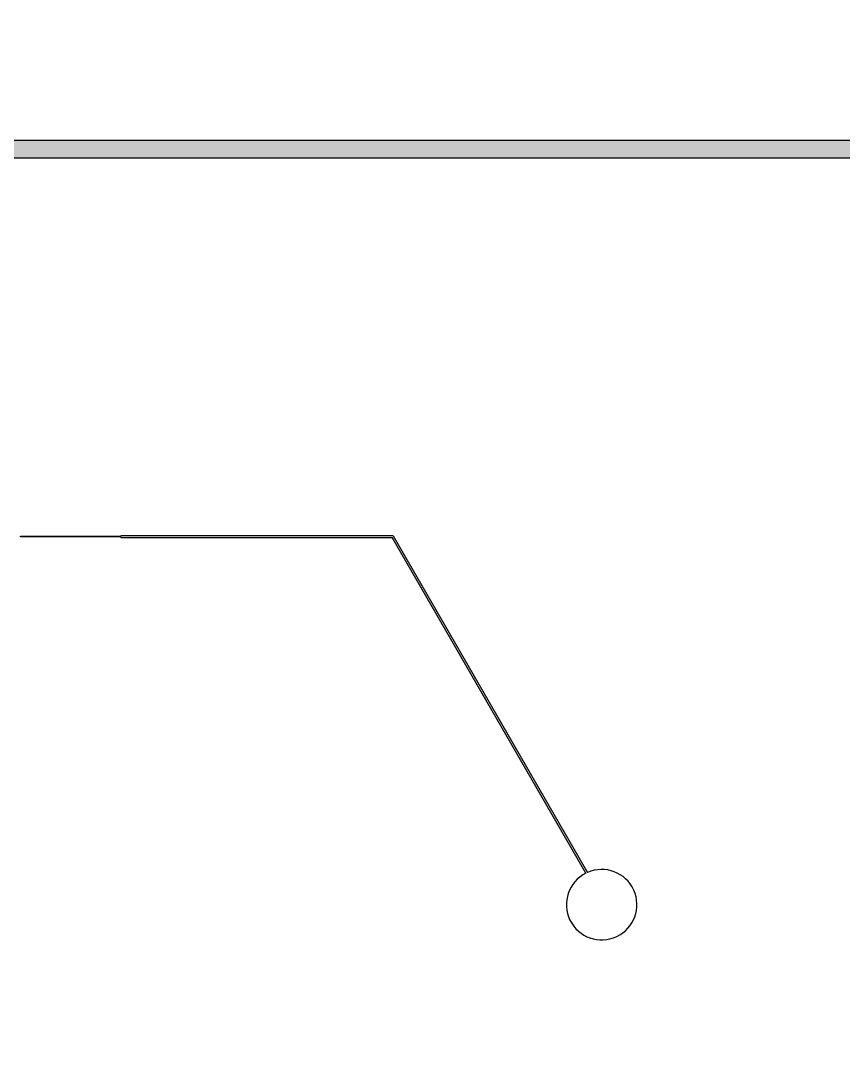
# Model space of a CAD drawing. Header units: inches. Extents: x 0 to 114300, y 0 to 114300.
# Drawn here: x 57032 to 61586, y 91572 to 97254 of the extents above; entities that cross this region are included whole.
import ezdxf

# ---------------------------------------------------------------- set-up
doc = ezdxf.new("R2010")
doc.units = ezdxf.units.IN
doc.header["$MEASUREMENT"] = 0

msp = doc.modelspace()

# ---------------------------------------------------------------- hatches: boundary and pattern name
h = msp.add_hatch()
h.set_pattern_fill('ANSI31', color=256, scale=100)
h.set_pattern_definition([(45, (-3636.992, -6350), (-8.8388348, 8.8388348), [])])
h.paths.add_polyline_path([(114300, 0), (0, 0), (0, 114300), (114300, 114300)])
edge = h.paths.add_edge_path(flags=16)
edge.add_arc((57150, 57150), 50800, 288.35844, 529.79531, ccw=False)
edge.add_line((73150, 8935.5), (41150, 8935.5))
edge.add_arc((57150, 57150), 50800, 190.20469, 251.64156, ccw=False)
edge.add_arc((57150, 57150), 50800, 169.79531, 190.20469, ccw=False)
h = msp.add_hatch(color=256)
h.dxf.hatch_style = 1
h.paths.add_polyline_path([(29455, 96592.6), (84455, 96592.6), (84455, 96492.6), (29455, 96492.6)])

# ---------------------------------------------------------------- linework, layer by layer
for points in [[(29455, 96592.6), (84455, 96592.6), (84455, 96492.6), (29455, 96492.6)], [(57032.9, 94396.7), (57032.9, 94399.7), (57035.9, 94399.7), (57035.9, 94396.7)], [(57036.9, 94396.7), (57036.9, 94399.7), (57039.9, 94399.7), (57039.9, 94396.7)], [(57040.9, 94396.7), (57040.9, 94399.7), (57043.9, 94399.7), (57043.9, 94396.7)], [(57044.9, 94396.7), (57044.9, 94399.7), (57047.9, 94399.7), (57047.9, 94396.7)], [(57048.9, 94396.7), (57048.9, 94399.7), (57051.9, 94399.7), (57051.9, 94396.7)], [(57052.9, 94396.7), (57052.9, 94399.7), (57055.9, 94399.7), (57055.9, 94396.7)], [(57056.9, 94396.7), (57056.9, 94399.7), (57059.9, 94399.7), (57059.9, 94396.7)], [(57060.9, 94396.7), (57060.9, 94399.7), (57063.9, 94399.7), (57063.9, 94396.7)], [(57064.9, 94396.7), (57064.9, 94399.7), (57067.9, 94399.7), (57067.9, 94396.7)], [(57068.9, 94396.7), (57068.9, 94399.7), (57071.9, 94399.7), (57071.9, 94396.7)], [(57072.9, 94396.7), (57072.9, 94399.7), (57075.9, 94399.7), (57075.9, 94396.7)], [(57076.9, 94396.7), (57076.9, 94399.7), (57079.9, 94399.7), (57079.9, 94396.7)], [(57080.9, 94396.7), (57080.9, 94399.7), (57083.9, 94399.7), (57083.9, 94396.7)], [(57084.9, 94396.7), (57084.9, 94399.7), (57087.9, 94399.7), (57087.9, 94396.7)], [(57088.9, 94396.7), (57088.9, 94399.7), (57091.9, 94399.7), (57091.9, 94396.7)], [(57092.9, 94396.7), (57092.9, 94399.7), (57095.9, 94399.7), (57095.9, 94396.7)], [(57096.9, 94396.7), (57096.9, 94399.7), (57099.9, 94399.7), (57099.9, 94396.7)], [(57100.9, 94396.7), (57100.9, 94399.7), (57103.9, 94399.7), (57103.9, 94396.7)], [(57104.9, 94396.7), (57104.9, 94399.7), (57107.9, 94399.7), (57107.9, 94396.7)], [(57108.9, 94396.7), (57108.9, 94399.7), (57111.9, 94399.7), (57111.9, 94396.7)], [(57112.9, 94396.7), (57112.9, 94399.7), (57115.9, 94399.7), (57115.9, 94396.7)], [(57116.9, 94396.7), (57116.9, 94399.7), (57119.9, 94399.7), (57119.9, 94396.7)], [(57120.9, 94396.7), (57120.9, 94399.7), (57123.9, 94399.7), (57123.9, 94396.7)], [(57124.9, 94396.7), (57124.9, 94399.7), (57127.9, 94399.7), (57127.9, 94396.7)], [(57128.9, 94396.7), (57128.9, 94399.7), (57131.9, 94399.7), (57131.9, 94396.7)], [(57132.9, 94396.7), (57132.9, 94399.7), (57135.9, 94399.7), (57135.9, 94396.7)], [(57136.9, 94396.7), (57136.9, 94399.7), (57139.9, 94399.7), (57139.9, 94396.7)], [(57140.9, 94396.7), (57140.9, 94399.7), (57143.9, 94399.7), (57143.9, 94396.7)], [(57144.9, 94396.7), (57144.9, 94399.7), (57147.9, 94399.7), (57147.9, 94396.7)], [(57148.9, 94396.7), (57148.9, 94399.7), (57151.9, 94399.7), (57151.9, 94396.7)], [(57152.9, 94396.7), (57152.9, 94399.7), (57155.9, 94399.7), (57155.9, 94396.7)], [(57156.9, 94396.7), (57156.9, 94399.7), (57159.9, 94399.7), (57159.9, 94396.7)], [(57160.9, 94396.7), (57160.9, 94399.7), (57163.9, 94399.7), (57163.9, 94396.7)], [(57164.9, 94396.7), (57164.9, 94399.7), (57167.9, 94399.7), (57167.9, 94396.7)], [(57168.9, 94396.7), (57168.9, 94399.7), (57171.9, 94399.7), (57171.9, 94396.7)], [(57172.9, 94396.7), (57172.9, 94399.7), (57175.9, 94399.7), (57175.9, 94396.7)], [(57176.9, 94396.7), (57176.9, 94399.7), (57179.9, 94399.7), (57179.9, 94396.7)], [(57180.9, 94396.7), (57180.9, 94399.7), (57183.9, 94399.7), (57183.9, 94396.7)], [(57184.9, 94396.7), (57184.9, 94399.7), (57187.9, 94399.7), (57187.9, 94396.7)], [(57188.9, 94396.7), (57188.9, 94399.7), (57191.9, 94399.7), (57191.9, 94396.7)], [(57192.9, 94396.7), (57192.9, 94399.7), (57195.9, 94399.7), (57195.9, 94396.7)], [(57196.9, 94396.7), (57196.9, 94399.7), (57199.9, 94399.7), (57199.9, 94396.7)], [(57200.9, 94396.7), (57200.9, 94399.7), (57203.9, 94399.7), (57203.9, 94396.7)], [(57204.9, 94396.7), (57204.9, 94399.7), (57207.9, 94399.7), (57207.9, 94396.7)], [(57208.9, 94396.7), (57208.9, 94399.7), (57211.9, 94399.7), (57211.9, 94396.7)], [(57212.9, 94396.7), (57212.9, 94399.7), (57215.9, 94399.7), (57215.9, 94396.7)], [(57216.9, 94396.7), (57216.9, 94399.7), (57219.9, 94399.7), (57219.9, 94396.7)], [(57220.9, 94396.7), (57220.9, 94399.7), (57223.9, 94399.7), (57223.9, 94396.7)], [(57224.9, 94396.7), (57224.9, 94399.7), (57227.9, 94399.7), (57227.9, 94396.7)], [(57228.9, 94396.7), (57228.9, 94399.7), (57231.9, 94399.7), (57231.9, 94396.7)], [(57232.9, 94396.7), (57232.9, 94399.7), (57235.9, 94399.7), (57235.9, 94396.7)], [(57236.9, 94396.7), (57236.9, 94399.7), (57239.9, 94399.7), (57239.9, 94396.7)], [(57240.9, 94396.7), (57240.9, 94399.7), (57243.9, 94399.7), (57243.9, 94396.7)], [(57244.9, 94396.7), (57244.9, 94399.7), (57247.9, 94399.7), (57247.9, 94396.7)], [(57248.9, 94396.7), (57248.9, 94399.7), (57251.9, 94399.7), (57251.9, 94396.7)], [(57252.9, 94396.7), (57252.9, 94399.7), (57255.9, 94399.7), (57255.9, 94396.7)], [(57256.9, 94396.7), (57256.9, 94399.7), (57259.9, 94399.7), (57259.9, 94396.7)], [(57260.9, 94396.7), (57260.9, 94399.7), (57263.9, 94399.7), (57263.9, 94396.7)], [(57264.9, 94396.7), (57264.9, 94399.7), (57267.9, 94399.7), (57267.9, 94396.7)], [(57268.9, 94396.7), (57268.9, 94399.7), (57271.9, 94399.7), (57271.9, 94396.7)], [(57272.9, 94396.7), (57272.9, 94399.7), (57275.9, 94399.7), (57275.9, 94396.7)], [(57276.9, 94396.7), (57276.9, 94399.7), (57279.9, 94399.7), (57279.9, 94396.7)], [(57280.9, 94396.7), (57280.9, 94399.7), (57283.9, 94399.7), (57283.9, 94396.7)], [(57284.9, 94396.7), (57284.9, 94399.7), (57287.9, 94399.7), (57287.9, 94396.7)], [(57288.9, 94396.7), (57288.9, 94399.7), (57291.9, 94399.7), (57291.9, 94396.7)], [(57292.9, 94396.7), (57292.9, 94399.7), (57295.9, 94399.7), (57295.9, 94396.7)], [(57296.9, 94396.7), (57296.9, 94399.7), (57299.9, 94399.7), (57299.9, 94396.7)], [(57300.9, 94396.7), (57300.9, 94399.7), (57303.9, 94399.7), (57303.9, 94396.7)], [(57304.9, 94396.7), (57304.9, 94399.7), (57307.9, 94399.7), (57307.9, 94396.7)], [(57308.9, 94396.7), (57308.9, 94399.7), (57311.9, 94399.7), (57311.9, 94396.7)], [(57312.9, 94396.7), (57312.9, 94399.7), (57315.9, 94399.7), (57315.9, 94396.7)], [(57316.9, 94396.7), (57316.9, 94399.7), (57319.9, 94399.7), (57319.9, 94396.7)], [(57320.9, 94396.7), (57320.9, 94399.7), (57323.9, 94399.7), (57323.9, 94396.7)], [(57324.9, 94396.7), (57324.9, 94399.7), (57327.9, 94399.7), (57327.9, 94396.7)], [(57328.9, 94396.7), (57328.9, 94399.7), (57331.9, 94399.7), (57331.9, 94396.7)], [(57332.9, 94396.7), (57332.9, 94399.7), (57335.9, 94399.7), (57335.9, 94396.7)], [(57336.9, 94396.7), (57336.9, 94399.7), (57339.9, 94399.7), (57339.9, 94396.7)], [(57340.9, 94396.7), (57340.9, 94399.7), (57343.9, 94399.7), (57343.9, 94396.7)], [(57344.9, 94396.7), (57344.9, 94399.7), (57347.9, 94399.7), (57347.9, 94396.7)], [(57348.9, 94396.7), (57348.9, 94399.7), (57351.9, 94399.7), (57351.9, 94396.7)], [(57352.9, 94396.7), (57352.9, 94399.7), (57355.9, 94399.7), (57355.9, 94396.7)], [(57356.9, 94396.7), (57356.9, 94399.7), (57359.9, 94399.7), (57359.9, 94396.7)], [(57360.9, 94396.7), (57360.9, 94399.7), (57363.9, 94399.7), (57363.9, 94396.7)], [(57364.9, 94396.7), (57364.9, 94399.7), (57367.9, 94399.7), (57367.9, 94396.7)], [(57368.9, 94396.7), (57368.9, 94399.7), (57371.9, 94399.7), (57371.9, 94396.7)], [(57372.9, 94396.7), (57372.9, 94399.7), (57375.9, 94399.7), (57375.9, 94396.7)], [(57376.9, 94396.7), (57376.9, 94399.7), (57379.9, 94399.7), (57379.9, 94396.7)], [(57380.9, 94396.7), (57380.9, 94399.7), (57383.9, 94399.7), (57383.9, 94396.7)], [(57384.9, 94396.7), (57384.9, 94399.7), (57387.9, 94399.7), (57387.9, 94396.7)], [(57388.9, 94396.7), (57388.9, 94399.7), (57391.9, 94399.7), (57391.9, 94396.7)], [(57392.9, 94396.7), (57392.9, 94399.7), (57395.9, 94399.7), (57395.9, 94396.7)], [(57396.9, 94396.7), (57396.9, 94399.7), (57399.9, 94399.7), (57399.9, 94396.7)], [(57400.9, 94396.7), (57400.9, 94399.7), (57403.9, 94399.7), (57403.9, 94396.7)], [(57404.9, 94396.7), (57404.9, 94399.7), (57407.9, 94399.7), (57407.9, 94396.7)], [(57408.9, 94396.7), (57408.9, 94399.7), (57411.9, 94399.7), (57411.9, 94396.7)], [(57412.9, 94396.7), (57412.9, 94399.7), (57415.9, 94399.7), (57415.9, 94396.7)], [(57416.9, 94396.7), (57416.9, 94399.7), (57419.9, 94399.7), (57419.9, 94396.7)], [(57420.9, 94396.7), (57420.9, 94399.7), (57423.9, 94399.7), (57423.9, 94396.7)], [(57424.9, 94396.7), (57424.9, 94399.7), (57427.9, 94399.7), (57427.9, 94396.7)], [(57428.9, 94396.7), (57428.9, 94399.7), (57431.9, 94399.7), (57431.9, 94396.7)], [(57432.9, 94396.7), (57432.9, 94399.7), (57435.9, 94399.7), (57435.9, 94396.7)], [(57436.9, 94396.7), (57436.9, 94399.7), (57439.9, 94399.7), (57439.9, 94396.7)], [(57440.9, 94396.7), (57440.9, 94399.7), (57443.9, 94399.7), (57443.9, 94396.7)], [(57444.9, 94396.7), (57444.9, 94399.7), (57447.9, 94399.7), (57447.9, 94396.7)], [(57448.9, 94396.7), (57448.9, 94399.7), (57451.9, 94399.7), (57451.9, 94396.7)], [(57452.9, 94396.7), (57452.9, 94399.7), (57455.9, 94399.7), (57455.9, 94396.7)], [(57456.9, 94396.7), (57456.9, 94399.7), (57459.9, 94399.7), (57459.9, 94396.7)], [(57460.9, 94396.7), (57460.9, 94399.7), (57463.9, 94399.7), (57463.9, 94396.7)], [(57464.9, 94396.7), (57464.9, 94399.7), (57467.9, 94399.7), (57467.9, 94396.7)], [(57468.9, 94396.7), (57468.9, 94399.7), (57471.9, 94399.7), (57471.9, 94396.7)], [(57472.9, 94396.7), (57472.9, 94399.7), (57475.9, 94399.7), (57475.9, 94396.7)], [(57476.9, 94396.7), (57476.9, 94399.7), (57479.9, 94399.7), (57479.9, 94396.7)], [(57480.9, 94396.7), (57480.9, 94399.7), (57483.9, 94399.7), (57483.9, 94396.7)], [(57484.9, 94396.7), (57484.9, 94399.7), (57487.9, 94399.7), (57487.9, 94396.7)], [(57488.9, 94396.7), (57488.9, 94399.7), (57491.9, 94399.7), (57491.9, 94396.7)], [(57492.9, 94396.7), (57492.9, 94399.7), (57495.9, 94399.7), (57495.9, 94396.7)], [(57496.9, 94396.7), (57496.9, 94399.7), (57499.9, 94399.7), (57499.9, 94396.7)], [(57500.9, 94396.7), (57500.9, 94399.7), (57503.9, 94399.7), (57503.9, 94396.7)], [(57504.9, 94396.7), (57504.9, 94399.7), (57507.9, 94399.7), (57507.9, 94396.7)], [(57508.9, 94396.7), (57508.9, 94399.7), (57511.9, 94399.7), (57511.9, 94396.7)], [(57512.9, 94396.7), (57512.9, 94399.7), (57515.9, 94399.7), (57515.9, 94396.7)], [(57516.9, 94396.7), (57516.9, 94399.7), (57519.9, 94399.7), (57519.9, 94396.7)], [(57520.9, 94396.7), (57520.9, 94399.7), (57523.9, 94399.7), (57523.9, 94396.7)], [(57524.9, 94396.7), (57524.9, 94399.7), (57527.9, 94399.7), (57527.9, 94396.7)], [(57528.9, 94396.7), (57528.9, 94399.7), (57531.9, 94399.7), (57531.9, 94396.7)], [(57532.9, 94396.7), (57532.9, 94399.7), (57535.9, 94399.7), (57535.9, 94396.7)], [(57536.9, 94396.7), (57536.9, 94399.7), (57539.9, 94399.7), (57539.9, 94396.7)], [(57540.9, 94396.7), (57540.9, 94399.7), (57543.9, 94399.7), (57543.9, 94396.7)], [(57544.9, 94396.7), (57544.9, 94399.7), (57547.9, 94399.7), (57547.9, 94396.7)], [(57548.9, 94396.7), (57548.9, 94399.7), (57551.9, 94399.7), (57551.9, 94396.7)], [(57552.9, 94396.7), (57552.9, 94399.7), (57555.9, 94399.7), (57555.9, 94396.7)], [(57556.9, 94396.7), (57556.9, 94399.7), (57559.9, 94399.7), (57559.9, 94396.7)], [(57560.9, 94396.7), (57560.9, 94399.7), (57563.9, 94399.7), (57563.9, 94396.7)], [(57564.9, 94396.7), (57564.9, 94399.7), (57567.9, 94399.7), (57567.9, 94396.7)], [(57568.9, 94396.7), (57568.9, 94399.7), (57571.9, 94399.7), (57571.9, 94396.7)], [(57572.9, 94396.7), (57572.9, 94399.7), (57575.9, 94399.7), (57575.9, 94396.7)], [(57576.9, 94396.7), (57576.9, 94399.7), (57579.9, 94399.7), (57579.9, 94396.7)], [(57580.9, 94396.7), (57580.9, 94399.7), (57583.9, 94399.7), (57583.9, 94396.7)]]:
    msp.add_lwpolyline(points, close=True)
for points in [[(57587.9, 94396.7), (57584.9, 94396.7), (57584.9, 94399.7), (57587.9, 94399.7)], [(59093.7, 94403.2), (57587.9, 94403.2), (57587.9, 94399.7)], [(57587.9, 94396.7), (57587.9, 94393.2), (59087.9, 94393.2)], [(60160.4, 92535.7), (59087.9, 94393.2)], [(59093.7, 94403.2), (60169.5, 92539.9)]]:
    msp.add_lwpolyline(points)
msp.add_arc((60248, 92361.4), 195, 116.691, 113.7421)

doc.saveas('drawing.dxf')
